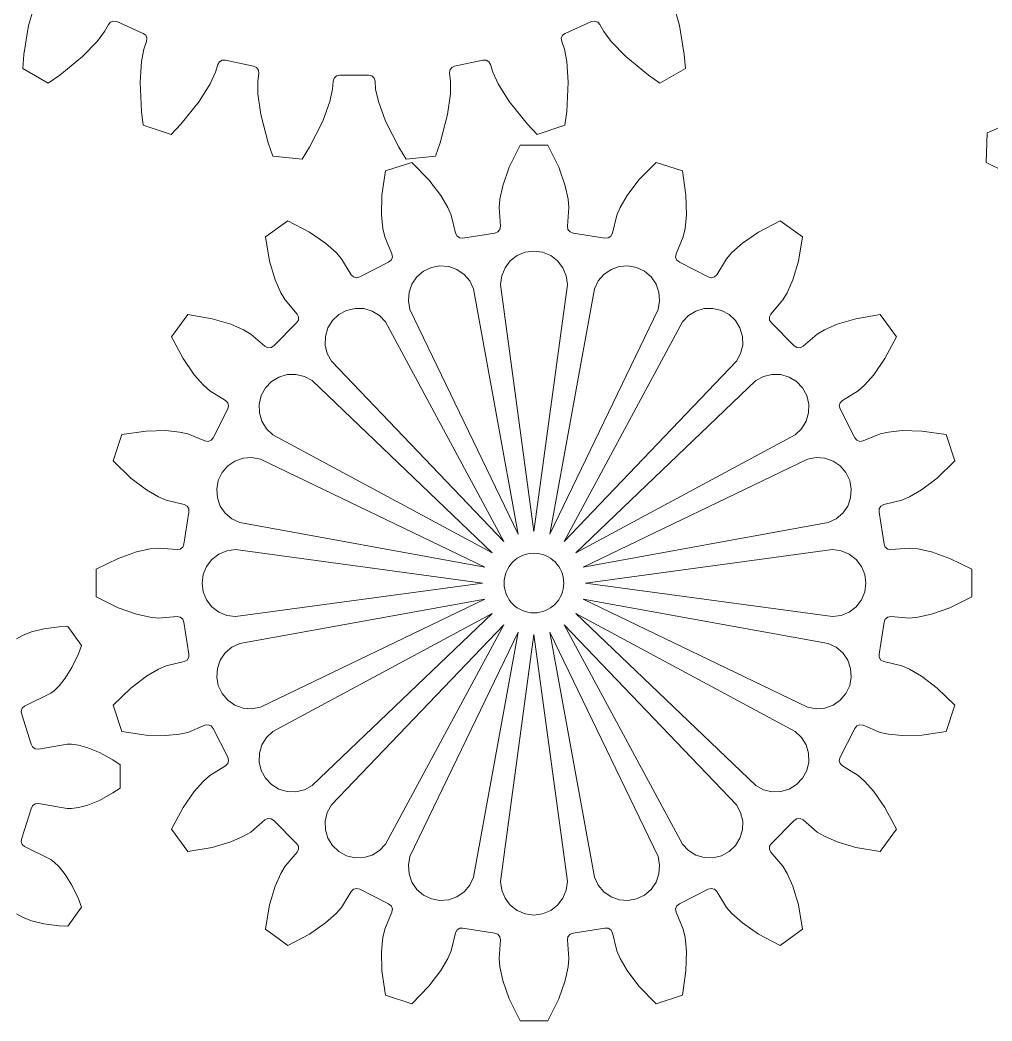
# Model space of a CAD drawing. Header units: millimetres. Extents: x -329 to 723, y 244 to 554.
# Drawn here: x 596.3 to 645.1, y 255.6 to 305.8 of the extents above; entities that cross this region are included whole.
import ezdxf

# ---------------------------------------------------------------- set-up
doc = ezdxf.new("R2010")
doc.units = ezdxf.units.MM

msp = doc.modelspace()

# ---------------------------------------------------------------- linework, layer by layer
at = {"color": 5, "lineweight": 0}
for p, q in [((597.017, 306.574), (596.725, 305.564)), ((629.415, 305.564), (629.123, 306.574)), ((600.54, 305.263), (600.732, 305.615)), ((600.732, 305.615), (600.839, 305.737)), ((600.839, 305.737), (600.993, 305.79)), ((600.993, 305.79), (601.152, 305.758)), ((601.152, 305.758), (602.473, 305.17)), ((623.668, 305.17), (624.989, 305.758)), ((624.989, 305.758), (625.148, 305.79)), ((625.148, 305.79), (625.302, 305.737)), ((625.302, 305.737), (625.409, 305.615)), ((625.409, 305.615), (625.601, 305.263)), ((596.725, 305.564), (596.49, 304.111)), ((600.16, 304.76), (600.54, 305.263)), ((602.473, 305.17), (602.603, 305.073)), ((623.538, 305.073), (623.668, 305.17)), ((625.601, 305.263), (625.981, 304.76)), ((629.65, 304.111), (629.415, 305.564)), ((599.431, 304.002), (600.16, 304.76)), ((602.648, 304.762), (602.514, 304.384)), ((602.603, 305.073), (602.667, 304.923)), ((602.667, 304.923), (602.648, 304.762)), ((623.474, 304.923), (623.538, 305.073)), ((623.493, 304.762), (623.474, 304.923)), ((623.626, 304.384), (623.493, 304.762)), ((625.981, 304.76), (626.709, 304.002)), ((596.49, 304.111), (596.436, 303.413)), ((602.514, 304.384), (602.394, 303.765)), ((623.746, 303.765), (623.626, 304.384)), ((629.705, 303.413), (629.65, 304.111)), ((598.291, 303.072), (599.431, 304.002)), ((602.394, 303.765), (602.319, 302.716)), ((606.113, 303.215), (606.227, 303.599)), ((606.227, 303.599), (606.306, 303.741)), ((606.306, 303.741), (606.446, 303.824)), ((606.446, 303.824), (606.608, 303.827)), ((606.608, 303.827), (608.023, 303.526)), ((618.118, 303.526), (619.532, 303.827)), ((619.532, 303.827), (619.695, 303.824)), ((619.695, 303.824), (619.834, 303.741)), ((619.834, 303.741), (619.913, 303.599)), ((619.913, 303.599), (620.028, 303.215)), ((623.822, 302.716), (623.746, 303.765)), ((626.709, 304.002), (627.85, 303.072)), ((596.436, 303.413), (597.713, 302.676)), ((605.846, 302.643), (606.113, 303.215)), ((608.023, 303.526), (608.17, 303.458)), ((608.17, 303.458), (608.264, 303.325)), ((608.278, 303.163), (608.227, 302.765)), ((608.264, 303.325), (608.278, 303.163)), ((617.862, 303.163), (617.877, 303.325)), ((617.914, 302.765), (617.862, 303.163)), ((617.877, 303.325), (617.97, 303.458)), ((617.97, 303.458), (618.118, 303.526)), ((620.028, 303.215), (620.295, 302.643)), ((628.428, 302.676), (629.705, 303.413)), ((597.713, 302.676), (598.291, 303.072)), ((602.319, 302.716), (602.391, 301.246)), ((605.291, 301.751), (605.846, 302.643)), ((608.227, 302.765), (608.238, 302.135)), ((611.99, 302.37), (612.022, 302.769)), ((612.022, 302.769), (612.07, 302.925)), ((612.07, 302.925), (612.189, 303.035)), ((612.189, 303.035), (612.347, 303.071)), ((612.347, 303.071), (613.793, 303.071)), ((613.793, 303.071), (613.952, 303.035)), ((613.952, 303.035), (614.071, 302.925)), ((614.071, 302.925), (614.119, 302.769)), ((614.119, 302.769), (614.151, 302.37)), ((617.902, 302.135), (617.914, 302.765)), ((620.295, 302.643), (620.85, 301.751)), ((623.75, 301.246), (623.822, 302.716)), ((627.85, 303.072), (628.428, 302.676)), ((608.238, 302.135), (608.382, 301.093)), ((611.847, 301.755), (611.99, 302.37)), ((614.151, 302.37), (614.293, 301.755)), ((617.758, 301.093), (617.902, 302.135)), ((604.368, 300.604), (605.291, 301.751)), ((611.49, 300.767), (611.847, 301.755)), ((614.293, 301.755), (614.651, 300.767)), ((620.85, 301.751), (621.772, 300.604)), ((602.391, 301.246), (602.483, 300.552)), ((608.382, 301.093), (608.759, 299.67)), ((617.382, 299.67), (617.758, 301.093)), ((623.657, 300.552), (623.75, 301.246)), ((603.886, 300.096), (604.368, 300.604)), ((610.826, 299.453), (611.49, 300.767)), ((614.651, 300.767), (615.315, 299.453)), ((621.772, 300.604), (622.255, 300.096)), ((645.83, 300.591), (644.855, 300.183)), ((602.483, 300.552), (603.886, 300.096)), ((622.255, 300.096), (623.657, 300.552)), ((644.855, 300.183), (644.815, 298.683)), ((608.759, 299.67), (608.993, 299.011)), ((617.148, 299.011), (617.382, 299.67)), ((610.46, 298.856), (610.826, 299.453)), ((615.315, 299.453), (615.681, 298.856)), ((621.406, 299.555), (620.861, 298.447)), ((622.796, 299.555), (621.406, 299.555)), ((623.341, 298.447), (622.796, 299.555)), ((608.993, 299.011), (610.46, 298.856)), ((615.967, 298.693), (614.645, 298.264)), ((615.681, 298.856), (617.148, 299.011)), ((616.828, 297.808), (615.967, 298.693)), ((628.235, 298.693), (627.374, 297.808)), ((629.557, 298.264), (628.235, 298.693)), ((644.815, 298.683), (645.767, 298.223)), ((614.645, 298.264), (614.469, 297.042)), ((620.861, 298.447), (620.537, 297.521)), ((623.666, 297.521), (623.341, 298.447)), ((629.733, 297.042), (629.557, 298.264)), ((617.423, 297.028), (616.828, 297.808)), ((627.374, 297.808), (626.78, 297.028)), ((620.537, 297.521), (620.386, 296.836)), ((623.816, 296.836), (623.666, 297.521)), ((614.469, 297.042), (614.447, 296.061)), ((617.777, 296.423), (617.423, 297.028)), ((620.386, 296.836), (620.346, 296.418)), ((623.856, 296.418), (623.816, 296.836)), ((626.78, 297.028), (626.425, 296.423)), ((629.756, 296.061), (629.733, 297.042)), ((614.447, 296.061), (614.515, 295.363)), ((617.945, 296.037), (617.777, 296.423)), ((620.346, 296.418), (620.422, 295.487)), ((623.781, 295.487), (623.856, 296.418)), ((626.425, 296.423), (626.257, 296.037)), ((629.687, 295.363), (629.756, 296.061)), ((609.738, 295.763), (608.614, 294.947)), ((610.831, 295.188), (609.738, 295.763)), ((618.16, 295.129), (617.945, 296.037)), ((626.257, 296.037), (626.042, 295.129)), ((634.464, 295.763), (633.372, 295.188)), ((635.588, 294.947), (634.464, 295.763)), ((611.637, 294.629), (610.831, 295.188)), ((614.515, 295.363), (614.606, 294.952)), ((618.236, 294.985), (618.16, 295.129)), ((620.138, 295.145), (618.536, 294.891)), ((620.291, 295.202), (620.138, 295.145)), ((620.394, 295.327), (620.291, 295.202)), ((620.422, 295.487), (620.394, 295.327)), ((623.808, 295.327), (623.781, 295.487)), ((623.912, 295.202), (623.808, 295.327)), ((624.064, 295.145), (623.912, 295.202)), ((625.667, 294.891), (624.064, 295.145)), ((626.042, 295.129), (625.966, 294.985)), ((629.596, 294.952), (629.687, 295.363)), ((633.372, 295.188), (632.565, 294.629)), ((608.614, 294.947), (608.824, 293.73)), ((612.161, 294.164), (611.637, 294.629)), ((614.606, 294.952), (614.966, 294.091)), ((618.373, 294.898), (618.236, 294.985)), ((618.536, 294.891), (618.373, 294.898)), ((625.829, 294.898), (625.667, 294.891)), ((625.966, 294.985), (625.829, 294.898)), ((629.236, 294.091), (629.596, 294.952)), ((632.565, 294.629), (632.041, 294.164)), ((635.378, 293.73), (635.588, 294.947)), ((612.44, 293.849), (612.161, 294.164)), ((614.966, 294.091), (614.989, 293.93)), ((629.213, 293.93), (629.236, 294.091)), ((632.041, 294.164), (631.762, 293.849)), ((608.824, 293.73), (609.106, 292.79)), ((612.926, 293.052), (612.44, 293.849)), ((614.802, 293.678), (613.356, 292.941)), ((614.929, 293.779), (614.802, 293.678)), ((614.989, 293.93), (614.929, 293.779)), ((629.273, 293.779), (629.213, 293.93)), ((629.4, 293.678), (629.273, 293.779)), ((630.846, 292.941), (629.4, 293.678)), ((631.762, 293.849), (631.276, 293.052)), ((635.096, 292.79), (635.378, 293.73)), ((613.042, 292.938), (612.926, 293.052)), ((631.276, 293.052), (631.16, 292.938)), ((609.106, 292.79), (609.387, 292.148)), ((613.2, 292.898), (613.042, 292.938)), ((613.356, 292.941), (613.2, 292.898)), ((631.003, 292.898), (630.846, 292.941)), ((631.16, 292.938), (631.003, 292.898)), ((634.815, 292.148), (635.096, 292.79)), ((609.387, 292.148), (609.6, 291.785)), ((634.602, 291.785), (634.815, 292.148)), ((609.6, 291.785), (610.208, 291.077)), ((633.994, 291.077), (634.602, 291.785)), ((604.72, 291.052), (603.903, 289.928)), ((605.937, 290.842), (604.72, 291.052)), ((610.208, 291.077), (610.281, 290.931)), ((633.922, 290.931), (633.994, 291.077)), ((639.482, 291.052), (638.266, 290.842)), ((640.299, 289.928), (639.482, 291.052)), ((606.877, 290.561), (605.937, 290.842)), ((607.519, 290.28), (606.877, 290.561)), ((610.18, 290.634), (609.033, 289.487)), ((610.27, 290.769), (610.18, 290.634)), ((610.281, 290.931), (610.27, 290.769)), ((633.932, 290.769), (633.922, 290.931)), ((634.022, 290.634), (633.932, 290.769)), ((635.17, 289.487), (634.022, 290.634)), ((637.326, 290.561), (636.683, 290.28)), ((638.266, 290.842), (637.326, 290.561)), ((607.881, 290.067), (607.519, 290.28)), ((608.59, 289.458), (607.881, 290.067)), ((636.321, 290.067), (635.613, 289.458)), ((636.683, 290.28), (636.321, 290.067)), ((603.903, 289.928), (604.479, 288.836)), ((639.723, 288.836), (640.299, 289.928)), ((608.735, 289.386), (608.59, 289.458)), ((608.897, 289.396), (608.735, 289.386)), ((609.033, 289.487), (608.897, 289.396)), ((635.305, 289.396), (635.17, 289.487)), ((635.467, 289.386), (635.305, 289.396)), ((635.613, 289.458), (635.467, 289.386)), ((604.479, 288.836), (605.037, 288.029)), ((639.165, 288.029), (639.723, 288.836)), ((605.037, 288.029), (605.503, 287.505)), ((638.699, 287.505), (639.165, 288.029)), ((605.503, 287.505), (605.818, 287.226)), ((605.818, 287.226), (606.615, 286.741)), ((637.587, 286.741), (638.384, 287.226)), ((638.384, 287.226), (638.699, 287.505)), ((606.615, 286.741), (606.729, 286.624)), ((606.729, 286.624), (606.769, 286.467)), ((637.433, 286.467), (637.473, 286.624)), ((637.473, 286.624), (637.587, 286.741)), ((606.725, 286.311), (605.989, 284.865)), ((606.769, 286.467), (606.725, 286.311)), ((637.477, 286.311), (637.433, 286.467)), ((638.214, 284.865), (637.477, 286.311)), ((601.403, 285.021), (600.974, 283.7)), ((602.625, 285.197), (601.403, 285.021)), ((603.606, 285.22), (602.625, 285.197)), ((604.304, 285.151), (603.606, 285.22)), ((604.714, 285.061), (604.304, 285.151)), ((605.576, 284.701), (604.714, 285.061)), ((639.488, 285.061), (638.626, 284.701)), ((639.899, 285.151), (639.488, 285.061)), ((640.596, 285.22), (639.899, 285.151)), ((641.577, 285.197), (640.596, 285.22)), ((642.799, 285.021), (641.577, 285.197)), ((643.229, 283.7), (642.799, 285.021)), ((605.737, 284.677), (605.576, 284.701)), ((605.888, 284.737), (605.737, 284.677)), ((605.989, 284.865), (605.888, 284.737)), ((638.315, 284.737), (638.214, 284.865)), ((638.466, 284.677), (638.315, 284.737)), ((638.626, 284.701), (638.466, 284.677)), ((600.974, 283.7), (601.859, 282.839)), ((642.343, 282.839), (643.229, 283.7)), ((601.859, 282.839), (602.639, 282.244)), ((641.563, 282.244), (642.343, 282.839)), ((602.639, 282.244), (603.244, 281.89)), ((640.958, 281.89), (641.563, 282.244)), ((603.244, 281.89), (603.629, 281.722)), ((603.629, 281.722), (604.538, 281.506)), ((604.538, 281.506), (604.682, 281.431)), ((639.52, 281.431), (639.664, 281.506)), ((639.664, 281.506), (640.573, 281.722)), ((640.573, 281.722), (640.958, 281.89)), ((604.775, 281.131), (604.522, 279.528)), ((604.682, 281.431), (604.769, 281.293)), ((604.769, 281.293), (604.775, 281.131)), ((639.427, 281.131), (639.433, 281.293)), ((639.681, 279.528), (639.427, 281.131)), ((639.433, 281.293), (639.52, 281.431)), ((604.522, 279.528), (604.465, 279.376)), ((639.737, 279.376), (639.681, 279.528)), ((602.146, 279.13), (601.22, 278.805)), ((602.83, 279.28), (602.146, 279.13)), ((603.249, 279.321), (602.83, 279.28)), ((604.18, 279.245), (603.249, 279.321)), ((604.34, 279.272), (604.18, 279.245)), ((604.465, 279.376), (604.34, 279.272)), ((639.862, 279.272), (639.737, 279.376)), ((640.023, 279.245), (639.862, 279.272)), ((640.953, 279.321), (640.023, 279.245)), ((641.372, 279.28), (640.953, 279.321)), ((642.056, 279.13), (641.372, 279.28)), ((642.982, 278.805), (642.056, 279.13)), ((601.22, 278.805), (600.112, 278.26)), ((644.09, 278.26), (642.982, 278.805)), ((600.112, 278.26), (600.112, 276.871)), ((644.09, 276.871), (644.09, 278.26)), ((600.112, 276.871), (601.22, 276.326)), ((642.982, 276.326), (644.09, 276.871)), ((601.22, 276.326), (602.146, 276.001)), ((602.146, 276.001), (602.83, 275.851)), ((641.372, 275.851), (642.056, 276.001)), ((642.056, 276.001), (642.982, 276.326)), ((602.83, 275.851), (603.249, 275.81)), ((603.249, 275.81), (604.18, 275.886)), ((604.18, 275.886), (604.34, 275.859)), ((604.34, 275.859), (604.465, 275.755)), ((604.465, 275.755), (604.522, 275.603)), ((604.522, 275.603), (604.775, 274)), ((639.427, 274), (639.681, 275.603)), ((639.681, 275.603), (639.737, 275.755)), ((639.737, 275.755), (639.862, 275.859)), ((639.862, 275.859), (640.023, 275.886)), ((640.023, 275.886), (640.953, 275.81)), ((640.953, 275.81), (641.372, 275.851)), ((596.874, 275.111), (596.417, 274.934)), ((597.486, 275.266), (596.874, 275.111)), ((598.251, 275.364), (597.486, 275.266)), ((598.689, 275.379), (598.251, 275.364)), ((599.38, 274.429), (598.689, 275.379)), ((596.417, 274.934), (596.108, 274.769)), ((598.9, 273.319), (599.229, 274.017)), ((599.229, 274.017), (599.38, 274.429)), ((604.775, 274), (604.769, 273.838)), ((639.433, 273.838), (639.427, 274)), ((604.538, 273.625), (603.629, 273.409)), ((604.682, 273.7), (604.538, 273.625)), ((604.769, 273.838), (604.682, 273.7)), ((639.52, 273.7), (639.433, 273.838)), ((639.664, 273.625), (639.52, 273.7)), ((640.573, 273.409), (639.664, 273.625)), ((598.564, 272.786), (598.9, 273.319)), ((603.244, 273.241), (602.639, 272.887)), ((603.629, 273.409), (603.244, 273.241)), ((640.958, 273.241), (640.573, 273.409)), ((641.563, 272.887), (640.958, 273.241)), ((598.254, 272.406), (598.564, 272.786)), ((602.639, 272.887), (601.859, 272.292)), ((642.343, 272.292), (641.563, 272.887)), ((596.519, 271.385), (597.833, 272.036)), ((597.833, 272.036), (598.001, 272.163)), ((598.001, 272.163), (598.254, 272.406)), ((601.859, 272.292), (600.974, 271.431)), ((643.229, 271.431), (642.343, 272.292)), ((600.974, 271.431), (601.403, 270.11)), ((642.799, 270.11), (643.229, 271.431)), ((596.344, 271.124), (596.397, 271.278)), ((596.376, 270.964), (596.344, 271.124)), ((596.857, 269.484), (596.376, 270.964)), ((596.397, 271.278), (596.519, 271.385)), ((604.714, 270.071), (605.576, 270.43)), ((605.576, 270.43), (605.737, 270.454)), ((605.737, 270.454), (605.888, 270.394)), ((638.315, 270.394), (638.466, 270.454)), ((638.466, 270.454), (638.626, 270.43)), ((638.626, 270.43), (639.488, 270.071)), ((601.403, 270.11), (602.625, 269.934)), ((602.625, 269.934), (603.606, 269.911)), ((603.606, 269.911), (604.304, 269.98)), ((604.304, 269.98), (604.714, 270.071)), ((605.888, 270.394), (605.989, 270.266)), ((605.989, 270.266), (606.725, 268.821)), ((637.477, 268.821), (638.214, 270.266)), ((638.214, 270.266), (638.315, 270.394)), ((639.488, 270.071), (639.899, 269.98)), ((639.899, 269.98), (640.596, 269.911)), ((640.596, 269.911), (641.577, 269.934)), ((641.577, 269.934), (642.799, 270.11)), ((596.925, 269.336), (596.857, 269.484)), ((598.666, 269.474), (597.22, 269.228)), ((598.876, 269.47), (598.666, 269.474)), ((599.223, 269.422), (598.876, 269.47)), ((599.698, 269.296), (599.223, 269.422)), ((597.058, 269.243), (596.925, 269.336)), ((597.22, 269.228), (597.058, 269.243)), ((600.283, 269.062), (599.698, 269.296)), ((600.959, 268.692), (600.283, 269.062)), ((601.324, 268.447), (600.959, 268.692)), ((601.324, 267.272), (601.324, 268.447)), ((606.729, 268.507), (606.615, 268.39)), ((606.725, 268.821), (606.769, 268.664)), ((606.769, 268.664), (606.729, 268.507)), ((637.433, 268.664), (637.477, 268.821)), ((637.473, 268.507), (637.433, 268.664)), ((637.587, 268.39), (637.473, 268.507)), ((606.615, 268.39), (605.818, 267.905)), ((638.384, 267.905), (637.587, 268.39)), ((605.503, 267.626), (605.037, 267.102)), ((605.818, 267.905), (605.503, 267.626)), ((638.699, 267.626), (638.384, 267.905)), ((639.165, 267.102), (638.699, 267.626)), ((600.283, 266.656), (600.959, 267.027)), ((600.959, 267.027), (601.324, 267.272)), ((605.037, 267.102), (604.479, 266.295)), ((639.723, 266.295), (639.165, 267.102)), ((596.925, 266.382), (597.058, 266.476)), ((597.058, 266.476), (597.22, 266.49)), ((597.22, 266.49), (598.666, 266.245)), ((599.223, 266.297), (599.698, 266.422)), ((599.698, 266.422), (600.283, 266.656)), ((596.376, 264.754), (596.857, 266.235)), ((596.857, 266.235), (596.925, 266.382)), ((598.666, 266.245), (598.876, 266.249)), ((598.876, 266.249), (599.223, 266.297)), ((604.479, 266.295), (603.903, 265.203)), ((640.299, 265.203), (639.723, 266.295)), ((607.881, 265.064), (608.59, 265.673)), ((608.59, 265.673), (608.735, 265.745)), ((608.735, 265.745), (608.897, 265.735)), ((608.897, 265.735), (609.033, 265.645)), ((609.033, 265.645), (610.18, 264.497)), ((634.022, 264.497), (635.17, 265.645)), ((635.17, 265.645), (635.305, 265.735)), ((635.305, 265.735), (635.467, 265.745)), ((635.467, 265.745), (635.613, 265.673)), ((635.613, 265.673), (636.321, 265.064)), ((603.903, 265.203), (604.72, 264.079)), ((607.519, 264.851), (607.881, 265.064)), ((636.321, 265.064), (636.683, 264.851)), ((639.482, 264.079), (640.299, 265.203)), ((596.344, 264.595), (596.376, 264.754)), ((596.397, 264.441), (596.344, 264.595)), ((596.519, 264.334), (596.397, 264.441)), ((605.937, 264.289), (606.877, 264.57)), ((606.877, 264.57), (607.519, 264.851)), ((610.18, 264.497), (610.27, 264.362)), ((633.932, 264.362), (634.022, 264.497)), ((636.683, 264.851), (637.326, 264.57)), ((637.326, 264.57), (638.266, 264.289)), ((597.833, 263.682), (596.519, 264.334)), ((604.72, 264.079), (605.937, 264.289)), ((610.208, 264.054), (609.6, 263.346)), ((610.281, 264.2), (610.208, 264.054)), ((610.27, 264.362), (610.281, 264.2)), ((633.922, 264.2), (633.932, 264.362)), ((633.994, 264.054), (633.922, 264.2)), ((634.602, 263.346), (633.994, 264.054)), ((638.266, 264.289), (639.482, 264.079)), ((598.001, 263.556), (597.833, 263.682)), ((598.254, 263.313), (598.001, 263.556)), ((598.564, 262.933), (598.254, 263.313)), ((598.9, 262.399), (598.564, 262.933)), ((609.387, 262.983), (609.106, 262.341)), ((609.6, 263.346), (609.387, 262.983)), ((634.815, 262.983), (634.602, 263.346)), ((635.096, 262.341), (634.815, 262.983)), ((599.229, 261.702), (598.9, 262.399)), ((609.106, 262.341), (608.824, 261.401)), ((612.44, 261.282), (612.926, 262.08)), ((612.926, 262.08), (613.042, 262.193)), ((613.042, 262.193), (613.2, 262.233)), ((613.2, 262.233), (613.356, 262.19)), ((613.356, 262.19), (614.802, 261.453)), ((629.4, 261.453), (630.846, 262.19)), ((630.846, 262.19), (631.003, 262.233)), ((631.003, 262.233), (631.16, 262.193)), ((631.16, 262.193), (631.276, 262.08)), ((631.276, 262.08), (631.762, 261.282)), ((635.378, 261.401), (635.096, 262.341)), ((599.38, 261.29), (599.229, 261.702)), ((608.824, 261.401), (608.614, 260.184)), ((614.802, 261.453), (614.929, 261.352)), ((629.273, 261.352), (629.4, 261.453)), ((635.588, 260.184), (635.378, 261.401)), ((596.108, 260.95), (596.417, 260.784)), ((598.689, 260.339), (599.38, 261.29)), ((611.637, 260.502), (612.161, 260.967)), ((612.161, 260.967), (612.44, 261.282)), ((614.966, 261.04), (614.606, 260.179)), ((614.929, 261.352), (614.989, 261.201)), ((614.989, 261.201), (614.966, 261.04)), ((629.213, 261.201), (629.273, 261.352)), ((629.236, 261.04), (629.213, 261.201)), ((629.596, 260.179), (629.236, 261.04)), ((631.762, 261.282), (632.041, 260.967)), ((632.041, 260.967), (632.565, 260.502)), ((596.417, 260.784), (596.874, 260.607)), ((596.874, 260.607), (597.486, 260.452)), ((597.486, 260.452), (598.251, 260.355)), ((610.831, 259.943), (611.637, 260.502)), ((632.565, 260.502), (633.372, 259.943)), ((598.251, 260.355), (598.689, 260.339)), ((608.614, 260.184), (609.738, 259.368)), ((609.738, 259.368), (610.831, 259.943)), ((614.606, 260.179), (614.515, 259.768)), ((617.945, 259.094), (618.16, 260.002)), ((618.16, 260.002), (618.236, 260.146)), ((618.236, 260.146), (618.373, 260.233)), ((618.373, 260.233), (618.536, 260.24)), ((618.536, 260.24), (620.138, 259.986)), ((620.138, 259.986), (620.291, 259.929)), ((620.291, 259.929), (620.394, 259.804)), ((623.808, 259.804), (623.912, 259.929)), ((623.912, 259.929), (624.064, 259.986)), ((624.064, 259.986), (625.667, 260.24)), ((625.667, 260.24), (625.829, 260.233)), ((625.829, 260.233), (625.966, 260.146)), ((625.966, 260.146), (626.042, 260.002)), ((626.042, 260.002), (626.257, 259.094)), ((629.687, 259.768), (629.596, 260.179)), ((633.372, 259.943), (634.464, 259.368)), ((634.464, 259.368), (635.588, 260.184)), ((614.515, 259.768), (614.447, 259.07)), ((620.422, 259.644), (620.346, 258.713)), ((620.394, 259.804), (620.422, 259.644)), ((623.781, 259.644), (623.808, 259.804)), ((623.856, 258.713), (623.781, 259.644)), ((629.756, 259.07), (629.687, 259.768)), ((614.447, 259.07), (614.469, 258.089)), ((617.777, 258.708), (617.945, 259.094)), ((626.257, 259.094), (626.425, 258.708)), ((629.733, 258.089), (629.756, 259.07)), ((617.423, 258.104), (617.777, 258.708)), ((620.346, 258.713), (620.386, 258.295)), ((623.816, 258.295), (623.856, 258.713)), ((626.425, 258.708), (626.78, 258.104)), ((614.469, 258.089), (614.645, 256.867)), ((616.828, 257.323), (617.423, 258.104)), ((620.386, 258.295), (620.537, 257.61)), ((623.666, 257.61), (623.816, 258.295)), ((626.78, 258.104), (627.374, 257.323)), ((629.557, 256.867), (629.733, 258.089)), ((620.537, 257.61), (620.861, 256.684)), ((623.341, 256.684), (623.666, 257.61)), ((614.645, 256.867), (615.967, 256.438)), ((615.967, 256.438), (616.828, 257.323)), ((627.374, 257.323), (628.235, 256.438)), ((628.235, 256.438), (629.557, 256.867)), ((620.861, 256.684), (621.406, 255.577)), ((622.796, 255.577), (623.341, 256.684)), ((621.406, 255.577), (622.796, 255.577))]:
    msp.add_line(p, q, dxfattribs=at)
at = {"color": 1, "lineweight": 0}
for p, q in [((621.261, 294.009), (621.666, 294.177)), ((621.666, 294.177), (622.101, 294.234)), ((622.101, 294.234), (622.536, 294.177)), ((622.536, 294.177), (622.941, 294.009)), ((620.647, 293.394), (620.913, 293.742)), ((620.913, 293.742), (621.261, 294.009)), ((622.941, 294.009), (623.289, 293.742)), ((623.289, 293.742), (623.556, 293.394)), ((616.221, 292.945), (616.554, 293.23)), ((616.554, 293.23), (616.95, 293.418)), ((616.95, 293.418), (617.381, 293.498)), ((617.381, 293.498), (617.818, 293.464)), ((617.818, 293.464), (618.232, 293.317)), ((618.232, 293.317), (618.593, 293.069)), ((618.593, 293.069), (618.878, 292.736)), ((620.479, 292.989), (620.647, 293.394)), ((623.556, 293.394), (623.723, 292.989)), ((625.324, 292.736), (625.609, 293.069)), ((625.609, 293.069), (625.97, 293.317)), ((625.97, 293.317), (626.384, 293.464)), ((626.384, 293.464), (626.821, 293.498)), ((626.821, 293.498), (627.252, 293.418)), ((627.252, 293.418), (627.648, 293.23)), ((627.648, 293.23), (627.981, 292.945)), ((615.826, 292.17), (615.973, 292.583)), ((615.973, 292.583), (616.221, 292.945)), ((618.878, 292.736), (619.067, 292.34)), ((620.422, 292.555), (620.479, 292.989)), ((620.422, 292.555), (622.101, 280.155)), ((622.101, 280.155), (623.781, 292.555)), ((623.723, 292.989), (623.781, 292.555)), ((625.136, 292.34), (625.324, 292.736)), ((627.981, 292.945), (628.229, 292.583)), ((628.229, 292.583), (628.376, 292.17)), ((615.792, 291.733), (615.826, 292.17)), ((621.301, 280.028), (619.067, 292.34)), ((625.136, 292.34), (622.901, 280.028)), ((628.376, 292.17), (628.41, 291.733)), ((615.872, 291.302), (615.792, 291.733)), ((628.41, 291.733), (628.33, 291.302)), ((611.986, 290.749), (612.304, 291.051)), ((612.304, 291.051), (612.689, 291.26)), ((612.689, 291.26), (613.115, 291.362)), ((613.115, 291.362), (613.554, 291.351)), ((613.554, 291.351), (613.974, 291.226)), ((613.974, 291.226), (614.348, 290.997)), ((615.872, 291.302), (621.301, 280.028)), ((622.901, 280.028), (628.33, 291.302)), ((629.854, 290.997), (630.228, 291.226)), ((630.228, 291.226), (630.649, 291.351)), ((630.649, 291.351), (631.087, 291.362)), ((631.087, 291.362), (631.513, 291.26)), ((631.513, 291.26), (631.899, 291.051)), ((631.899, 291.051), (632.217, 290.749)), ((611.756, 290.375), (611.986, 290.749)), ((614.348, 290.997), (614.65, 290.679)), ((620.579, 279.66), (614.65, 290.679)), ((629.553, 290.679), (623.623, 279.66)), ((629.553, 290.679), (629.854, 290.997)), ((632.217, 290.749), (632.446, 290.375)), ((611.632, 289.955), (611.756, 290.375)), ((632.446, 290.375), (632.57, 289.955)), ((611.62, 289.516), (611.632, 289.955)), ((632.57, 289.955), (632.582, 289.516)), ((611.723, 289.09), (611.62, 289.516)), ((611.932, 288.705), (611.723, 289.09)), ((632.479, 289.09), (632.27, 288.705)), ((632.582, 289.516), (632.479, 289.09)), ((611.932, 288.705), (620.579, 279.66)), ((623.623, 279.66), (632.27, 288.705)), ((609.292, 287.91), (609.712, 288.035)), ((609.712, 288.035), (610.15, 288.046)), ((610.15, 288.046), (610.577, 287.944)), ((633.626, 287.944), (634.052, 288.046)), ((634.052, 288.046), (634.49, 288.035)), ((634.49, 288.035), (634.911, 287.91)), ((608.616, 287.363), (608.918, 287.681)), ((608.918, 287.681), (609.292, 287.91)), ((610.577, 287.944), (610.962, 287.735)), ((620.007, 279.087), (610.962, 287.735)), ((633.24, 287.735), (624.196, 279.087)), ((633.24, 287.735), (633.626, 287.944)), ((634.911, 287.91), (635.284, 287.681)), ((635.284, 287.681), (635.586, 287.363)), ((608.407, 286.978), (608.616, 287.363)), ((635.586, 287.363), (635.795, 286.978)), ((608.304, 286.551), (608.407, 286.978)), ((608.316, 286.113), (608.304, 286.551)), ((635.795, 286.978), (635.898, 286.551)), ((635.898, 286.551), (635.886, 286.113)), ((608.44, 285.693), (608.316, 286.113)), ((635.886, 286.113), (635.762, 285.693)), ((608.669, 285.319), (608.44, 285.693)), ((635.762, 285.693), (635.533, 285.319)), ((608.988, 285.017), (608.669, 285.319)), ((608.988, 285.017), (620.007, 279.087)), ((624.196, 279.087), (635.215, 285.017)), ((635.533, 285.319), (635.215, 285.017)), ((606.722, 283.446), (607.083, 283.694)), ((607.083, 283.694), (607.497, 283.84)), ((607.497, 283.84), (607.934, 283.875)), ((607.934, 283.875), (608.365, 283.795)), ((619.639, 278.366), (608.365, 283.795)), ((635.838, 283.795), (624.563, 278.366)), ((635.838, 283.795), (636.269, 283.875)), ((636.269, 283.875), (636.706, 283.84)), ((636.706, 283.84), (637.119, 283.694)), ((637.119, 283.694), (637.48, 283.446)), ((606.248, 282.716), (606.437, 283.112)), ((606.437, 283.112), (606.722, 283.446)), ((637.48, 283.446), (637.765, 283.112)), ((637.765, 283.112), (637.954, 282.716)), ((606.168, 282.285), (606.248, 282.716)), ((637.954, 282.716), (638.034, 282.285)), ((606.203, 281.848), (606.168, 282.285)), ((638.034, 282.285), (637.999, 281.848)), ((606.349, 281.435), (606.203, 281.848)), ((637.999, 281.848), (637.853, 281.435)), ((606.598, 281.074), (606.349, 281.435)), ((606.931, 280.789), (606.598, 281.074)), ((637.605, 281.074), (637.271, 280.789)), ((637.853, 281.435), (637.605, 281.074)), ((607.327, 280.6), (606.931, 280.789)), ((607.327, 280.6), (619.639, 278.366)), ((624.563, 278.366), (636.876, 280.6)), ((637.271, 280.789), (636.876, 280.6)), ((605.924, 278.753), (606.272, 279.02)), ((606.272, 279.02), (606.677, 279.188)), ((606.677, 279.188), (607.112, 279.245)), ((619.512, 277.566), (607.112, 279.245)), ((637.09, 279.245), (624.69, 277.566)), ((637.09, 279.245), (637.525, 279.188)), ((637.525, 279.188), (637.93, 279.02)), ((637.93, 279.02), (638.278, 278.753)), ((605.658, 278.405), (605.924, 278.753)), ((638.278, 278.753), (638.545, 278.405)), ((605.433, 277.566), (605.49, 278)), ((605.49, 278), (605.658, 278.405)), ((638.545, 278.405), (638.712, 278)), ((638.712, 278), (638.77, 277.566)), ((605.49, 277.131), (605.433, 277.566)), ((607.112, 275.886), (619.512, 277.566)), ((624.69, 277.566), (637.09, 275.886)), ((638.77, 277.566), (638.712, 277.131)), ((605.658, 276.726), (605.49, 277.131)), ((638.712, 277.131), (638.545, 276.726)), ((605.924, 276.378), (605.658, 276.726)), ((619.639, 276.765), (607.327, 274.531)), ((608.365, 271.336), (619.639, 276.765)), ((624.563, 276.765), (635.838, 271.336)), ((636.876, 274.531), (624.563, 276.765)), ((638.545, 276.726), (638.278, 276.378)), ((606.272, 276.111), (605.924, 276.378)), ((606.677, 275.943), (606.272, 276.111)), ((620.007, 276.044), (608.988, 270.114)), ((610.962, 267.396), (620.007, 276.044)), ((635.215, 270.114), (624.196, 276.044)), ((624.196, 276.044), (633.24, 267.396)), ((637.93, 276.111), (637.525, 275.943)), ((638.278, 276.378), (637.93, 276.111)), ((607.112, 275.886), (606.677, 275.943)), ((620.579, 275.471), (611.932, 266.426)), ((614.65, 264.452), (620.579, 275.471)), ((623.623, 275.471), (629.553, 264.452)), ((632.27, 266.426), (623.623, 275.471)), ((637.525, 275.943), (637.09, 275.886)), ((621.301, 275.103), (615.872, 263.829)), ((619.067, 262.791), (621.301, 275.103)), ((622.101, 274.977), (620.422, 262.577)), ((623.781, 262.577), (622.101, 274.977)), ((622.901, 275.103), (625.136, 262.791)), ((628.33, 263.829), (622.901, 275.103)), ((606.931, 274.342), (607.327, 274.531)), ((636.876, 274.531), (637.271, 274.342)), ((606.349, 273.696), (606.598, 274.058)), ((606.598, 274.058), (606.931, 274.342)), ((637.271, 274.342), (637.605, 274.058)), ((637.605, 274.058), (637.853, 273.696)), ((606.203, 273.283), (606.349, 273.696)), ((637.853, 273.696), (637.999, 273.283)), ((606.168, 272.846), (606.203, 273.283)), ((637.999, 273.283), (638.034, 272.846)), ((606.248, 272.415), (606.168, 272.846)), ((638.034, 272.846), (637.954, 272.415)), ((606.437, 272.019), (606.248, 272.415)), ((606.722, 271.686), (606.437, 272.019)), ((637.765, 272.019), (637.48, 271.686)), ((637.954, 272.415), (637.765, 272.019)), ((607.083, 271.437), (606.722, 271.686)), ((607.497, 271.291), (607.083, 271.437)), ((637.119, 271.437), (636.706, 271.291)), ((637.48, 271.686), (637.119, 271.437)), ((607.934, 271.256), (607.497, 271.291)), ((608.365, 271.336), (607.934, 271.256)), ((636.269, 271.256), (635.838, 271.336)), ((636.706, 271.291), (636.269, 271.256)), ((608.669, 269.812), (608.988, 270.114)), ((635.215, 270.114), (635.533, 269.812)), ((608.316, 269.018), (608.44, 269.438)), ((608.44, 269.438), (608.669, 269.812)), ((635.533, 269.812), (635.762, 269.438)), ((635.762, 269.438), (635.886, 269.018)), ((608.304, 268.58), (608.316, 269.018)), ((635.886, 269.018), (635.898, 268.58)), ((608.407, 268.153), (608.304, 268.58)), ((635.898, 268.58), (635.795, 268.153)), ((608.616, 267.768), (608.407, 268.153)), ((635.795, 268.153), (635.586, 267.768)), ((608.918, 267.45), (608.616, 267.768)), ((609.292, 267.221), (608.918, 267.45)), ((635.284, 267.45), (634.911, 267.221)), ((635.586, 267.768), (635.284, 267.45)), ((609.712, 267.096), (609.292, 267.221)), ((610.15, 267.085), (609.712, 267.096)), ((610.577, 267.187), (610.15, 267.085)), ((610.962, 267.396), (610.577, 267.187)), ((633.626, 267.187), (633.24, 267.396)), ((634.052, 267.085), (633.626, 267.187)), ((634.49, 267.096), (634.052, 267.085)), ((634.911, 267.221), (634.49, 267.096)), ((611.723, 266.041), (611.932, 266.426)), ((632.27, 266.426), (632.479, 266.041)), ((611.62, 265.615), (611.723, 266.041)), ((632.479, 266.041), (632.582, 265.615)), ((611.632, 265.176), (611.62, 265.615)), ((632.582, 265.615), (632.57, 265.176)), ((611.756, 264.756), (611.632, 265.176)), ((632.57, 265.176), (632.446, 264.756)), ((611.986, 264.382), (611.756, 264.756)), ((614.65, 264.452), (614.348, 264.134)), ((629.854, 264.134), (629.553, 264.452)), ((632.446, 264.756), (632.217, 264.382)), ((612.304, 264.08), (611.986, 264.382)), ((612.689, 263.871), (612.304, 264.08)), ((613.974, 263.905), (613.554, 263.78)), ((614.348, 264.134), (613.974, 263.905)), ((630.228, 263.905), (629.854, 264.134)), ((630.649, 263.78), (630.228, 263.905)), ((631.899, 264.08), (631.513, 263.871)), ((632.217, 264.382), (631.899, 264.08)), ((613.115, 263.769), (612.689, 263.871)), ((613.554, 263.78), (613.115, 263.769)), ((615.792, 263.398), (615.872, 263.829)), ((615.826, 262.961), (615.792, 263.398)), ((628.33, 263.829), (628.41, 263.398)), ((628.41, 263.398), (628.376, 262.961)), ((631.087, 263.769), (630.649, 263.78)), ((631.513, 263.871), (631.087, 263.769)), ((615.973, 262.548), (615.826, 262.961)), ((628.376, 262.961), (628.229, 262.548)), ((616.221, 262.186), (615.973, 262.548)), ((618.878, 262.395), (618.593, 262.062)), ((619.067, 262.791), (618.878, 262.395)), ((620.479, 262.142), (620.422, 262.577)), ((623.781, 262.577), (623.723, 262.142)), ((625.324, 262.395), (625.136, 262.791)), ((625.609, 262.062), (625.324, 262.395)), ((628.229, 262.548), (627.981, 262.186)), ((616.554, 261.902), (616.221, 262.186)), ((616.95, 261.713), (616.554, 261.902)), ((618.593, 262.062), (618.232, 261.814)), ((620.647, 261.737), (620.479, 262.142)), ((623.723, 262.142), (623.556, 261.737)), ((625.97, 261.814), (625.609, 262.062)), ((627.648, 261.902), (627.252, 261.713)), ((627.981, 262.186), (627.648, 261.902)), ((617.381, 261.633), (616.95, 261.713)), ((617.818, 261.667), (617.381, 261.633)), ((618.232, 261.814), (617.818, 261.667)), ((620.913, 261.389), (620.647, 261.737)), ((621.261, 261.122), (620.913, 261.389)), ((623.289, 261.389), (622.941, 261.122)), ((623.556, 261.737), (623.289, 261.389)), ((626.384, 261.667), (625.97, 261.814)), ((626.821, 261.633), (626.384, 261.667)), ((627.252, 261.713), (626.821, 261.633)), ((621.666, 260.954), (621.261, 261.122)), ((622.101, 260.897), (621.666, 260.954)), ((622.536, 260.954), (622.101, 260.897)), ((622.941, 261.122), (622.536, 260.954))]:
    msp.add_line(p, q, dxfattribs=at)
msp.add_circle((622.1, 277.567), 1.499, dxfattribs=at)

doc.saveas('drawing.dxf')
